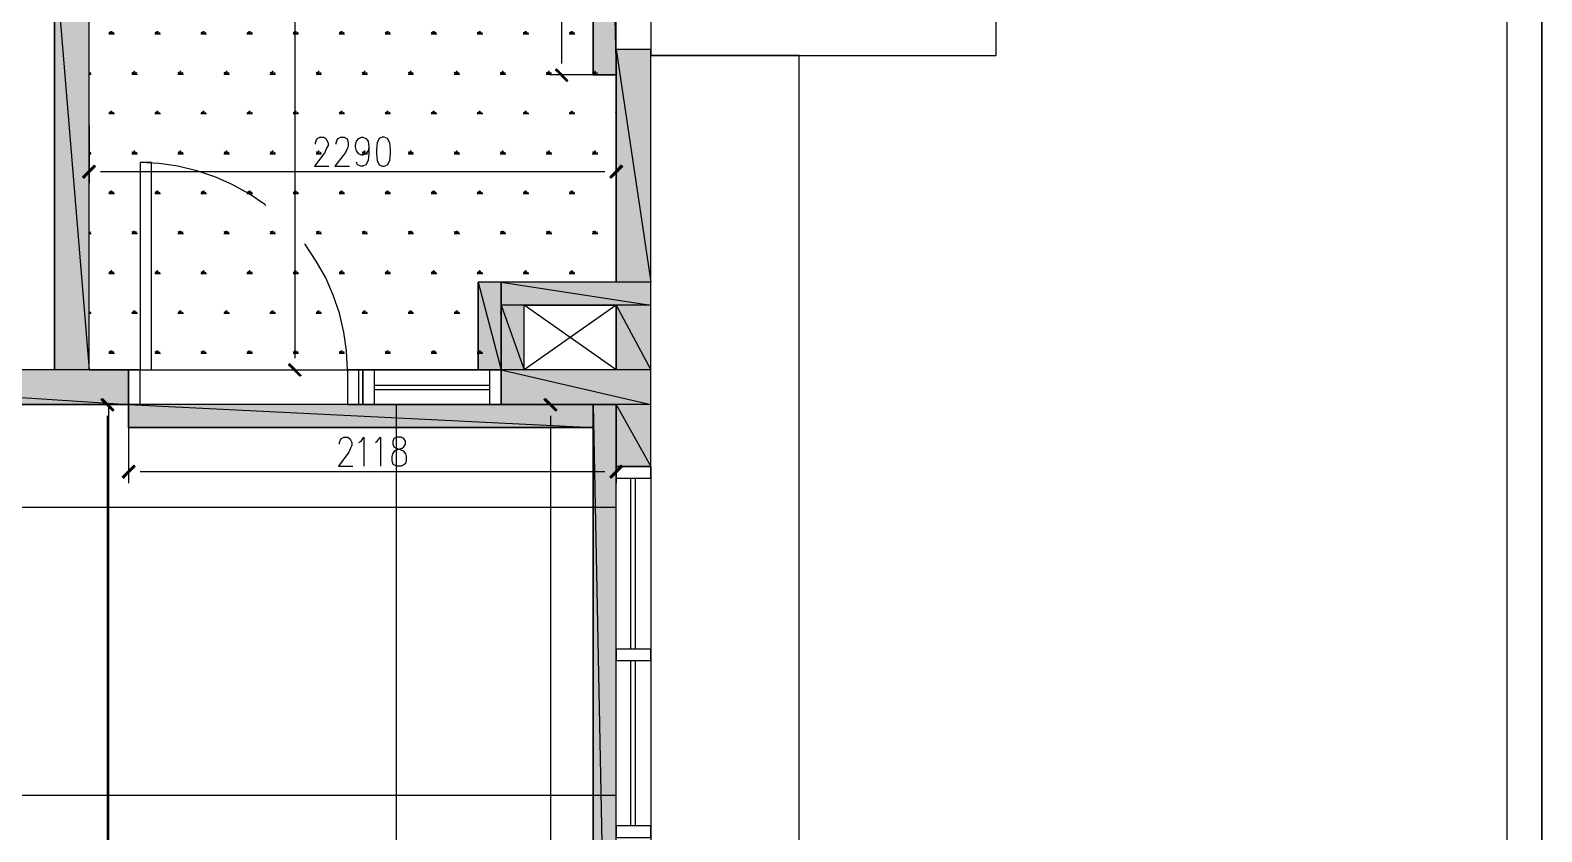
# Model space of a CAD drawing. Header units: millimetres. Extents: x -75 to 20144, y -75 to 30258.
# Drawn here: x 11602 to 18166, y 19479 to 22957 of the extents above; entities that cross this region are included whole.
import ezdxf

# ---------------------------------------------------------------- set-up
doc = ezdxf.new("R2010")
doc.units = ezdxf.units.MM
for name, color, linetype, true_color in [('SRC-FILLSTROKE-000000', 7, 'Continuous', 0x000000), ('SRC-FILLSTROKE-ff0000', 7, 'Continuous', 0xff0000), ('SRC-STROKE-000000', 7, 'Continuous', 0x000000), ('SRC-STROKE-0000ff', 7, 'Continuous', 0x0000ff), ('SRC-STROKE-636466', 7, 'Continuous', 0x636466), ('SRC-STROKE-767676', 7, 'Continuous', 0x767676), ('SRC-STROKE-a953a0', 7, 'Continuous', 0xa953a0), ('SRC-STROKE-ff0000', 7, 'Continuous', 0xff0000)]:
    doc.layers.add(name, color=color, linetype=linetype, true_color=true_color)

msp = doc.modelspace()

# ---------------------------------------------------------------- hatches: boundary and pattern name
at = {"layer": 'SRC-FILLSTROKE-000000', "true_color": 0x000000}
h = msp.add_hatch(color=7, dxfattribs=at)
h.dxf.hatch_style = 1
h.paths.add_polyline_path([(11857.4, 23304.9), (11707.5, 23304.9), (11857.4, 21483.2), (11857.4, 23304.9)])
h = msp.add_hatch(color=7, dxfattribs=at)
h.dxf.hatch_style = 1
h.paths.add_polyline_path([(11707.5, 23304.9), (11857.4, 21483.2), (11707.5, 21483.2), (11707.5, 23304.9)])
h = msp.add_hatch(color=7, dxfattribs=at)
h.dxf.hatch_style = 1
h.paths.add_polyline_path([(14297, 22873), (14147.1, 22873), (14297, 21863.2), (14297, 22873)])
h = msp.add_hatch(color=7, dxfattribs=at)
h.dxf.hatch_style = 1
h.paths.add_polyline_path([(14147.1, 22873), (14297, 21863.2), (14147.1, 21863.2), (14147.1, 22873)])
h = msp.add_hatch(color=7, dxfattribs=at)
h.dxf.hatch_style = 1
h.paths.add_polyline_path([(11879.4, 22371.1), (11835.4, 22315.1), (11829.4, 22321.1), (11879.4, 22371.1)])
h = msp.add_hatch(color=7, dxfattribs=at)
h.dxf.hatch_style = 1
h.paths.add_polyline_path([(11885.4, 22365.1), (11879.4, 22371.1), (11835.4, 22315.1), (11885.4, 22365.1)])
h = msp.add_hatch(color=7, dxfattribs=at)
h.dxf.hatch_style = 1
h.paths.add_polyline_path([(14119.1, 22321.1), (14125.1, 22315.1), (14169.1, 22371.1), (14119.1, 22321.1)])
h = msp.add_hatch(color=7, dxfattribs=at)
h.dxf.hatch_style = 1
h.paths.add_polyline_path([(14125.1, 22315.1), (14169.1, 22371.1), (14175.1, 22365.1), (14125.1, 22315.1)])
h = msp.add_hatch(color=7, dxfattribs=at)
h.dxf.hatch_style = 1
h.paths.add_polyline_path([(14297, 21863.2), (13647.2, 21863.2), (14297, 21763.2), (14297, 21863.2)])
h = msp.add_hatch(color=7, dxfattribs=at)
h.dxf.hatch_style = 1
h.paths.add_polyline_path([(13647.2, 21863.2), (14297, 21763.2), (13647.2, 21763.2), (13647.2, 21863.2)])
h = msp.add_hatch(color=7, dxfattribs=at)
h.dxf.hatch_style = 1
h.paths.add_polyline_path([(13747.1, 21763.2), (13647.2, 21763.2), (13747.1, 21483.2), (13747.1, 21763.2)])
h = msp.add_hatch(color=7, dxfattribs=at)
h.dxf.hatch_style = 1
h.paths.add_polyline_path([(13647.2, 21763.2), (13747.1, 21483.2), (13647.2, 21483.2), (13647.2, 21763.2)])
h = msp.add_hatch(color=7, dxfattribs=at)
h.dxf.hatch_style = 1
h.paths.add_polyline_path([(14297, 21763.2), (14147.1, 21763.2), (14297, 21483.2), (14297, 21763.2)])
h = msp.add_hatch(color=7, dxfattribs=at)
h.dxf.hatch_style = 1
h.paths.add_polyline_path([(14147.1, 21763.2), (14297, 21483.2), (14147.1, 21483.2), (14147.1, 21763.2)])
h = msp.add_hatch(color=7, dxfattribs=at)
h.dxf.hatch_style = 1
h.paths.add_polyline_path([(12029.4, 21483.2), (9727.8, 21483.2), (12029.4, 21333.3), (12029.4, 21483.2)])
h = msp.add_hatch(color=7, dxfattribs=at)
h.dxf.hatch_style = 1
h.paths.add_polyline_path([(9727.8, 21483.2), (12029.4, 21333.3), (9727.8, 21333.3), (9727.8, 21483.2)])
h = msp.add_hatch(color=7, dxfattribs=at)
h.dxf.hatch_style = 1
h.paths.add_polyline_path([(12729.3, 21509.2), (12723.3, 21505.2), (12779.3, 21459.2), (12729.3, 21509.2)])
h = msp.add_hatch(color=7, dxfattribs=at)
h.dxf.hatch_style = 1
h.paths.add_polyline_path([(12723.3, 21505.2), (12779.3, 21459.2), (12773.3, 21455.2), (12723.3, 21505.2)])
h = msp.add_hatch(color=7, dxfattribs=at)
h.dxf.hatch_style = 1
h.paths.add_polyline_path([(14297, 21483.2), (13647.2, 21483.2), (14297, 21333.3), (14297, 21483.2)])
h = msp.add_hatch(color=7, dxfattribs=at)
h.dxf.hatch_style = 1
h.paths.add_polyline_path([(13647.2, 21483.2), (14297, 21333.3), (13647.2, 21333.3), (13647.2, 21483.2)])
h = msp.add_hatch(color=7, dxfattribs=at)
h.dxf.hatch_style = 1
h.paths.add_polyline_path([(11965.4, 21309.3), (11909.4, 21355.2), (11915.4, 21359.2), (11965.4, 21309.3)])
h = msp.add_hatch(color=7, dxfattribs=at)
h.dxf.hatch_style = 1
h.paths.add_polyline_path([(11959.4, 21305.3), (11965.4, 21309.3), (11909.4, 21355.2), (11959.4, 21305.3)])
h = msp.add_hatch(color=7, dxfattribs=at)
h.dxf.hatch_style = 1
h.paths.add_polyline_path([(14297, 21333.3), (14147.1, 21333.3), (14297, 21063.3), (14297, 21333.3)])
h = msp.add_hatch(color=7, dxfattribs=at)
h.dxf.hatch_style = 1
h.paths.add_polyline_path([(14147.1, 21333.3), (14297, 21063.3), (14147.1, 21063.3), (14147.1, 21333.3)])
at = {"layer": 'SRC-FILLSTROKE-ff0000', "true_color": 0xff0000}
h = msp.add_hatch(color=7, dxfattribs=at)
h.dxf.hatch_style = 1
h.paths.add_polyline_path([(14147.1, 26972.3), (14047.1, 26972.3), (14147.1, 22763), (14147.1, 26972.3)])
h = msp.add_hatch(color=7, dxfattribs=at)
h.dxf.hatch_style = 1
h.paths.add_polyline_path([(14047.1, 26972.3), (14147.1, 22763), (14047.1, 22763), (14047.1, 26972.3)])
h = msp.add_hatch(color=7, dxfattribs=at)
h.dxf.hatch_style = 1
h.paths.add_polyline_path([(13887.1, 22789), (13883.1, 22785), (13937.1, 22739), (13887.1, 22789)])
h = msp.add_hatch(color=7, dxfattribs=at)
h.dxf.hatch_style = 1
h.paths.add_polyline_path([(13883.1, 22785), (13937.1, 22739), (13933.1, 22735), (13883.1, 22785)])
h = msp.add_hatch(color=7, dxfattribs=at)
h.dxf.hatch_style = 1
h.paths.add_polyline_path([(13647.2, 21863.2), (13547.2, 21863.2), (13647.2, 21483.2), (13647.2, 21863.2)])
h = msp.add_hatch(color=7, dxfattribs=at)
h.dxf.hatch_style = 1
h.paths.add_polyline_path([(13547.2, 21863.2), (13647.2, 21483.2), (13547.2, 21483.2), (13547.2, 21863.2)])
h = msp.add_hatch(color=7, dxfattribs=at)
h.dxf.hatch_style = 1
h.paths.add_polyline_path([(13889.1, 21309.3), (13833.1, 21355.2), (13839.1, 21359.2), (13889.1, 21309.3)])
h = msp.add_hatch(color=7, dxfattribs=at)
h.dxf.hatch_style = 1
h.paths.add_polyline_path([(13883.1, 21305.3), (13889.1, 21309.3), (13833.1, 21355.2), (13883.1, 21305.3)])
h = msp.add_hatch(color=7, dxfattribs=at)
h.dxf.hatch_style = 1
h.paths.add_polyline_path([(14047.1, 21333.3), (12029.4, 21333.3), (14047.1, 21233.3), (14047.1, 21333.3)])
h = msp.add_hatch(color=7, dxfattribs=at)
h.dxf.hatch_style = 1
h.paths.add_polyline_path([(12029.4, 21333.3), (14047.1, 21233.3), (12029.4, 21233.3), (12029.4, 21333.3)])
h = msp.add_hatch(color=7, dxfattribs=at)
h.dxf.hatch_style = 1
h.paths.add_polyline_path([(14147.1, 21333.3), (14047.1, 21333.3), (14147.1, 16282.1), (14147.1, 21333.3)])
h = msp.add_hatch(color=7, dxfattribs=at)
h.dxf.hatch_style = 1
h.paths.add_polyline_path([(14047.1, 21333.3), (14147.1, 16282.1), (14047.1, 16282.1), (14047.1, 21333.3)])
h = msp.add_hatch(color=7, dxfattribs=at)
h.dxf.hatch_style = 1
h.paths.add_polyline_path([(12051.4, 21069.3), (12007.4, 21013.3), (12001.4, 21019.3), (12051.4, 21069.3)])
h = msp.add_hatch(color=7, dxfattribs=at)
h.dxf.hatch_style = 1
h.paths.add_polyline_path([(12057.4, 21063.3), (12051.4, 21069.3), (12007.4, 21013.3), (12057.4, 21063.3)])
h = msp.add_hatch(color=7, dxfattribs=at)
h.dxf.hatch_style = 1
h.paths.add_polyline_path([(14119.1, 21019.3), (14125.1, 21013.3), (14169.1, 21069.3), (14119.1, 21019.3)])
h = msp.add_hatch(color=7, dxfattribs=at)
h.dxf.hatch_style = 1
h.paths.add_polyline_path([(14125.1, 21013.3), (14169.1, 21069.3), (14175.1, 21063.3), (14125.1, 21013.3)])

# ---------------------------------------------------------------- linework, layer by layer
at = {"layer": 'SRC-FILLSTROKE-000000'}
for points in [[(11857.4, 23304.9), (11707.5, 23304.9), (11857.4, 21483.2), (11857.4, 23304.9)], [(11707.5, 23304.9), (11857.4, 21483.2), (11707.5, 21483.2), (11707.5, 23304.9)], [(14297, 22873), (14147.1, 22873), (14297, 21863.2), (14297, 22873)], [(14147.1, 22873), (14297, 21863.2), (14147.1, 21863.2), (14147.1, 22873)], [(11879.4, 22371.1), (11835.4, 22315.1), (11829.4, 22321.1), (11879.4, 22371.1)], [(11885.4, 22365.1), (11879.4, 22371.1), (11835.4, 22315.1), (11885.4, 22365.1)], [(14119.1, 22321.1), (14125.1, 22315.1), (14169.1, 22371.1), (14119.1, 22321.1)], [(14125.1, 22315.1), (14169.1, 22371.1), (14175.1, 22365.1), (14125.1, 22315.1)], [(14297, 21863.2), (13647.2, 21863.2), (14297, 21763.2), (14297, 21863.2)], [(13647.2, 21863.2), (14297, 21763.2), (13647.2, 21763.2), (13647.2, 21863.2)], [(13747.1, 21763.2), (13647.2, 21763.2), (13747.1, 21483.2), (13747.1, 21763.2)], [(13647.2, 21763.2), (13747.1, 21483.2), (13647.2, 21483.2), (13647.2, 21763.2)], [(14297, 21763.2), (14147.1, 21763.2), (14297, 21483.2), (14297, 21763.2)], [(14147.1, 21763.2), (14297, 21483.2), (14147.1, 21483.2), (14147.1, 21763.2)], [(12029.4, 21483.2), (9727.8, 21483.2), (12029.4, 21333.3), (12029.4, 21483.2)], [(9727.8, 21483.2), (12029.4, 21333.3), (9727.8, 21333.3), (9727.8, 21483.2)], [(12729.3, 21509.2), (12723.3, 21505.2), (12779.3, 21459.2), (12729.3, 21509.2)], [(12723.3, 21505.2), (12779.3, 21459.2), (12773.3, 21455.2), (12723.3, 21505.2)], [(14297, 21483.2), (13647.2, 21483.2), (14297, 21333.3), (14297, 21483.2)], [(13647.2, 21483.2), (14297, 21333.3), (13647.2, 21333.3), (13647.2, 21483.2)], [(11965.4, 21309.3), (11909.4, 21355.2), (11915.4, 21359.2), (11965.4, 21309.3)], [(11959.4, 21305.3), (11965.4, 21309.3), (11909.4, 21355.2), (11959.4, 21305.3)], [(14297, 21333.3), (14147.1, 21333.3), (14297, 21063.3), (14297, 21333.3)], [(14147.1, 21333.3), (14297, 21063.3), (14147.1, 21063.3), (14147.1, 21333.3)]]:
    msp.add_lwpolyline(points, dxfattribs=at)
at = {"layer": 'SRC-FILLSTROKE-ff0000'}
for points in [[(14147.1, 26972.3), (14047.1, 26972.3), (14147.1, 22763), (14147.1, 26972.3)], [(14047.1, 26972.3), (14147.1, 22763), (14047.1, 22763), (14047.1, 26972.3)], [(13887.1, 22789), (13883.1, 22785), (13937.1, 22739), (13887.1, 22789)], [(13883.1, 22785), (13937.1, 22739), (13933.1, 22735), (13883.1, 22785)], [(13647.2, 21863.2), (13547.2, 21863.2), (13647.2, 21483.2), (13647.2, 21863.2)], [(13547.2, 21863.2), (13647.2, 21483.2), (13547.2, 21483.2), (13547.2, 21863.2)], [(13889.1, 21309.3), (13833.1, 21355.2), (13839.1, 21359.2), (13889.1, 21309.3)], [(13883.1, 21305.3), (13889.1, 21309.3), (13833.1, 21355.2), (13883.1, 21305.3)], [(14047.1, 21333.3), (12029.4, 21333.3), (14047.1, 21233.3), (14047.1, 21333.3)], [(12029.4, 21333.3), (14047.1, 21233.3), (12029.4, 21233.3), (12029.4, 21333.3)], [(14147.1, 21333.3), (14047.1, 21333.3), (14147.1, 16282.1), (14147.1, 21333.3)], [(14047.1, 21333.3), (14147.1, 16282.1), (14047.1, 16282.1), (14047.1, 21333.3)], [(12051.4, 21069.3), (12007.4, 21013.3), (12001.4, 21019.3), (12051.4, 21069.3)], [(12057.4, 21063.3), (12051.4, 21069.3), (12007.4, 21013.3), (12057.4, 21063.3)], [(14119.1, 21019.3), (14125.1, 21013.3), (14169.1, 21069.3), (14119.1, 21019.3)], [(14125.1, 21013.3), (14169.1, 21069.3), (14175.1, 21063.3), (14125.1, 21013.3)]]:
    msp.add_lwpolyline(points, dxfattribs=at)
at = {"layer": 'SRC-STROKE-000000'}
for points in [[(2984.9, 74.7), (2984.9, -75.3), (-74.7, -75.3), (-74.7, 74.7), (-74.7, 30257.8), (75.3, 30257.8), (18166.4, 30257.8), (18166.4, 30107.8), (18166.4, -75.3), (18016.5, -75.3), (18016.5, 74.7), (18016.5, 30107.8), (14297, 30107.8), (75.3, 30107.8), (75.3, 26364.4), (75.3, 74.7), (2984.9, 74.7), (75.3, 74.7)], [(-74.7, 30257.8), (-74.7, -75.3), (18166.4, -75.3), (18166.4, 30257.8), (-74.7, 30257.8)], [(14297, 27822.2), (14297, 22847), (15796.8, 22847), (15796.8, 27822.2), (14297, 27822.2)], [(12751.3, 27022.3), (12751.3, 21533.2)], [(11707.5, 23304.9), (11707.5, 21483.2), (9727.8, 21483.2), (9727.8, 24994.7)], [(14147.1, 24372.8), (14297, 24372.8), (14297, 22873), (14147.1, 22873), (14147.1, 24372.8)], [(9727.8, 20833.3), (9727.8, 21333.3), (12029.4, 21333.3), (12029.4, 21483.2), (11857.4, 21483.2), (11857.4, 23304.9)], [(14147.1, 22873), (14147.1, 21863.2), (13647.2, 21863.2), (13647.2, 21483.2), (13647.2, 21333.3), (14147.1, 21333.3), (14147.1, 21063.3), (14297, 21063.3), (14297, 22873), (14147.1, 22873)], [(11857.4, 22543.1), (11857.4, 22293.1)], [(14147.1, 22543.1), (14147.1, 22293.1)], [(12841.3, 22463.1), (12841.3, 22469.1), (12845.3, 22481.1), (12849.3, 22487.1), (12859.3, 22493.1), (12877.3, 22493.1), (12885.3, 22487.1), (12889.3, 22481.1), (12895.3, 22469.1), (12895.3, 22457.1), (12889.3, 22445.1), (12881.3, 22427.1), (12837.3, 22367.1), (12899.3, 22367.1)], [(12931.3, 22463.1), (12931.3, 22469.1), (12935.3, 22481.1), (12939.3, 22487.1), (12949.3, 22493.1), (12965.3, 22493.1), (12975.3, 22487.1), (12979.3, 22481.1), (12983.3, 22469.1), (12983.3, 22457.1), (12979.3, 22445.1), (12971.3, 22427.1), (12925.3, 22367.1), (12989.3, 22367.1)], [(13073.2, 22451.1), (13069.2, 22433.1), (13059.2, 22421.1), (13047.2, 22415.1), (13041.2, 22415.1), (13029.2, 22421.1), (13019.3, 22433.1), (13015.3, 22451.1), (13015.3, 22457.1), (13019.3, 22475.1), (13029.2, 22487.1), (13041.2, 22493.1), (13047.2, 22493.1), (13059.2, 22487.1), (13069.2, 22475.1), (13073.2, 22451.1), (13073.2, 22421.1), (13069.2, 22391.1), (13059.2, 22373.1), (13047.2, 22367.1), (13037.2, 22367.1), (13023.2, 22373.1), (13019.3, 22385.1)], [(13131.2, 22493.1), (13117.2, 22487.1), (13109.2, 22469.1), (13105.2, 22439.1), (13105.2, 22421.1), (13109.2, 22391.1), (13117.2, 22373.1), (13131.2, 22367.1), (13139.2, 22367.1), (13153.2, 22373.1), (13163.2, 22391.1), (13167.2, 22421.1), (13167.2, 22439.1), (13163.2, 22469.1), (13153.2, 22487.1), (13139.2, 22493.1), (13131.2, 22493.1)], [(14097.1, 22343.1), (11907.4, 22343.1)], [(14147.1, 21763.2), (13747.1, 21483.2), (13747.1, 21763.2), (14147.1, 21763.2), (14147.1, 21483.2), (13747.1, 21483.2)], [(14147.1, 21483.2), (13747.1, 21763.2)], [(12551.3, 21483.2), (12801.3, 21483.2)], [(13647.2, 21333.3), (13647.2, 21483.2), (13027.2, 21483.2), (13027.2, 21333.3), (13647.2, 21333.3)], [(11737.5, 21333.3), (11987.4, 21333.3)], [(11937.4, 15980.1), (11937.4, 21283.3)], [(14147.1, 21063.3), (14297, 21063.3), (14297, 18661.7), (14147.1, 18661.7), (14147.1, 21063.3)]]:
    msp.add_lwpolyline(points, dxfattribs=at)
at = {"layer": 'SRC-STROKE-0000ff'}
for points in [[(11857.4, 21483.2), (13647.2, 21483.2)], [(11943.4, 18281.7), (11943.4, 21333.3)], [(13193.2, 15930.1), (13193.2, 21333.3)], [(14147.1, 20885.3), (9727.8, 20885.3)], [(14147.1, 19635.5), (9727.8, 19635.5)]]:
    msp.add_lwpolyline(points, dxfattribs=at)
at = {"layer": 'SRC-STROKE-636466'}
msp.add_lwpolyline([(15144.9, 13038.6), (15744.8, 13038.6), (15744.8, 17657.8), (15744.8, 18257.7), (14940.9, 18257.7), (14940.9, 22847), (14297, 22847)], dxfattribs=at)
at = {"layer": 'SRC-STROKE-767676'}
for points in [[(12079.4, 21483.2), (12129.4, 21483.2), (12129.4, 22383.1), (12079.4, 22383.1), (12079.4, 21483.2)], [(12625.3, 22197.1), (12621.3, 22201.1), (12553.3, 22247.1), (12479.3, 22287.1), (12403.3, 22321.1), (12325.4, 22347.1), (12243.4, 22367.1), (12161.4, 22379.1), (12079.4, 22383.1)], [(12979.3, 21483.2), (12975.3, 21565.2), (12963.3, 21647.2), (12945.3, 21729.2), (12917.3, 21807.2), (12885.3, 21883.2), (12843.3, 21955.2), (12797.3, 22025.1), (12793.3, 22029.1)], [(12029.4, 21333.3), (12079.4, 21333.3), (12079.4, 21483.2), (12029.4, 21483.2), (12029.4, 21333.3)], [(12979.3, 21333.3), (13029.2, 21333.3), (13029.2, 21483.2), (12979.3, 21483.2), (12979.3, 21333.3)], [(13647.2, 21333.3), (13047.2, 21333.3), (13047.2, 21483.2), (13647.2, 21483.2), (13647.2, 21333.3)], [(13047.2, 21333.3), (13097.2, 21333.3), (13097.2, 21483.2), (13047.2, 21483.2), (13047.2, 21333.3)], [(13597.2, 21333.3), (13647.2, 21333.3), (13647.2, 21483.2), (13597.2, 21483.2), (13597.2, 21333.3)], [(13097.2, 21417.2), (13597.2, 21417.2)], [(13097.2, 21397.2), (13597.2, 21397.2)], [(14297, 21063.3), (14297, 18661.7), (14147.1, 18661.7), (14147.1, 21063.3), (14297, 21063.3)], [(14297, 21013.3), (14297, 21063.3), (14147.1, 21063.3), (14147.1, 21013.3), (14297, 21013.3)], [(14211.1, 20271.4), (14211.1, 21013.3)], [(14231.1, 20271.4), (14231.1, 21013.3)], [(14297, 20221.4), (14297, 20271.4), (14147.1, 20271.4), (14147.1, 20221.4), (14297, 20221.4)], [(14211.1, 19503.5), (14211.1, 20221.4)], [(14231.1, 19503.5), (14231.1, 20221.4)], [(14297, 19453.6), (14297, 19503.5), (14147.1, 19503.5), (14147.1, 19453.6), (14297, 19453.6)]]:
    msp.add_lwpolyline(points, dxfattribs=at)
at = {"layer": 'SRC-STROKE-a953a0'}
for points in [[(11943.4, 22941), (11967.4, 22941)], [(11949.4, 22941), (11945.4, 22949)], [(11951.4, 22941), (11951.4, 22951)], [(11955.4, 22941), (11955.4, 22953)], [(11957.4, 22941), (11957.4, 22951)], [(11961.4, 22941), (11965.4, 22949)], [(12143.4, 22941), (12167.4, 22941)], [(12149.4, 22941), (12145.4, 22949)], [(12151.4, 22941), (12151.4, 22951)], [(12155.4, 22941), (12155.4, 22953)], [(12157.4, 22941), (12157.4, 22951)], [(12161.4, 22941), (12165.4, 22949)], [(12343.4, 22941), (12367.4, 22941)], [(12349.4, 22941), (12345.4, 22949)], [(12351.4, 22941), (12351.4, 22951)], [(12355.4, 22941), (12355.4, 22953)], [(12357.4, 22941), (12357.4, 22951)], [(12361.4, 22941), (12365.4, 22949)], [(12543.3, 22941), (12567.3, 22941)], [(12549.3, 22941), (12545.3, 22949)], [(12551.3, 22941), (12551.3, 22951)], [(12555.3, 22941), (12555.3, 22953)], [(12557.3, 22941), (12557.3, 22951)], [(12561.3, 22941), (12565.3, 22949)], [(12743.3, 22941), (12767.3, 22941)], [(12749.3, 22941), (12745.3, 22949)], [(12751.3, 22941), (12751.3, 22951)], [(12755.3, 22941), (12755.3, 22953)], [(12757.3, 22941), (12757.3, 22951)], [(12761.3, 22941), (12765.3, 22949)], [(12943.3, 22941), (12967.3, 22941)], [(12949.3, 22941), (12945.3, 22949)], [(12951.3, 22941), (12951.3, 22951)], [(12955.3, 22941), (12955.3, 22953)], [(12957.3, 22941), (12957.3, 22951)], [(12961.3, 22941), (12965.3, 22949)], [(13143.2, 22941), (13167.2, 22941)], [(13149.2, 22941), (13145.2, 22949)], [(13151.2, 22941), (13151.2, 22951)], [(13155.2, 22941), (13155.2, 22953)], [(13157.2, 22941), (13157.2, 22951)], [(13161.2, 22941), (13165.2, 22949)], [(13343.2, 22941), (13367.2, 22941)], [(13349.2, 22941), (13345.2, 22949)], [(13351.2, 22941), (13351.2, 22951)], [(13355.2, 22941), (13355.2, 22953)], [(13357.2, 22941), (13357.2, 22951)], [(13361.2, 22941), (13365.2, 22949)], [(13543.2, 22941), (13567.2, 22941)], [(13549.2, 22941), (13545.2, 22949)], [(13551.2, 22941), (13551.2, 22951)], [(13555.2, 22941), (13555.2, 22953)], [(13557.2, 22941), (13557.2, 22951)], [(13561.2, 22941), (13565.2, 22949)], [(13743.1, 22941), (13767.1, 22941)], [(13749.1, 22941), (13745.1, 22949)], [(13751.1, 22941), (13751.1, 22951)], [(13755.1, 22941), (13755.1, 22953)], [(13757.1, 22941), (13757.1, 22951)], [(13761.1, 22941), (13765.1, 22949)], [(13943.1, 22941), (13967.1, 22941)], [(13949.1, 22941), (13945.1, 22949)], [(13951.1, 22941), (13951.1, 22951)], [(13955.1, 22941), (13955.1, 22953)], [(13957.1, 22941), (13957.1, 22951)], [(13961.1, 22941), (13965.1, 22949)], [(14143.1, 22941), (14147.1, 22941)], [(14147.1, 22945), (14145.1, 22949)], [(12055.4, 22767), (12055.4, 22781)], [(12255.4, 22767), (12255.4, 22781)], [(12455.3, 22767), (12455.3, 22781)], [(12655.3, 22767), (12655.3, 22781)], [(12855.3, 22767), (12855.3, 22781)], [(13055.2, 22767), (13055.2, 22781)], [(13255.2, 22767), (13255.2, 22781)], [(13455.2, 22767), (13455.2, 22781)], [(13655.1, 22767), (13655.1, 22781)], [(13855.1, 22767), (13855.1, 22781)], [(14055.1, 22767), (14055.1, 22781)], [(11857.4, 22767), (11857.4, 22777)], [(11857.4, 22767), (11867.4, 22767)], [(11861.4, 22767), (11865.4, 22775)], [(12043.4, 22767), (12067.4, 22767)], [(12049.4, 22767), (12045.4, 22775)], [(12051.4, 22767), (12051.4, 22777)], [(12057.4, 22767), (12057.4, 22777)], [(12061.4, 22767), (12065.4, 22775)], [(12243.4, 22767), (12267.4, 22767)], [(12249.4, 22767), (12245.4, 22775)], [(12251.4, 22767), (12251.4, 22777)], [(12257.4, 22767), (12257.4, 22777)], [(12261.4, 22767), (12265.4, 22775)], [(12443.3, 22767), (12467.3, 22767)], [(12449.3, 22767), (12445.3, 22775)], [(12451.3, 22767), (12451.3, 22777)], [(12457.3, 22767), (12457.3, 22777)], [(12461.3, 22767), (12465.3, 22775)], [(12643.3, 22767), (12667.3, 22767)], [(12649.3, 22767), (12645.3, 22775)], [(12651.3, 22767), (12651.3, 22777)], [(12657.3, 22767), (12657.3, 22777)], [(12661.3, 22767), (12665.3, 22775)], [(12843.3, 22767), (12867.3, 22767)], [(12849.3, 22767), (12845.3, 22775)], [(12851.3, 22767), (12851.3, 22777)], [(12857.3, 22767), (12857.3, 22777)], [(12861.3, 22767), (12865.3, 22775)], [(13043.2, 22767), (13067.2, 22767)], [(13049.2, 22767), (13045.2, 22775)], [(13051.2, 22767), (13051.2, 22777)], [(13057.2, 22767), (13057.2, 22777)], [(13061.2, 22767), (13065.2, 22775)], [(13243.2, 22767), (13267.2, 22767)], [(13249.2, 22767), (13245.2, 22775)], [(13251.2, 22767), (13251.2, 22777)], [(13257.2, 22767), (13257.2, 22777)], [(13261.2, 22767), (13265.2, 22775)], [(13443.2, 22767), (13467.2, 22767)], [(13449.2, 22767), (13445.2, 22775)], [(13451.2, 22767), (13451.2, 22777)], [(13457.2, 22767), (13457.2, 22777)], [(13461.2, 22767), (13465.2, 22775)], [(13643.1, 22767), (13667.1, 22767)], [(13649.1, 22767), (13645.2, 22775)], [(13651.1, 22767), (13651.1, 22777)], [(13657.1, 22767), (13657.1, 22777)], [(13661.1, 22767), (13665.1, 22775)], [(13843.1, 22767), (13867.1, 22767)], [(13849.1, 22767), (13845.1, 22775)], [(13851.1, 22767), (13851.1, 22777)], [(13857.1, 22767), (13857.1, 22777)], [(13861.1, 22767), (13865.1, 22775)], [(14043.1, 22767), (14067.1, 22767)], [(14049.1, 22767), (14045.1, 22775)], [(14051.1, 22767), (14051.1, 22777)], [(14057.1, 22767), (14057.1, 22777)], [(14061.1, 22767), (14065.1, 22775)], [(11943.4, 22595), (11967.4, 22595)], [(11949.4, 22595), (11945.4, 22601)], [(11951.4, 22595), (11951.4, 22605)], [(11955.4, 22595), (11955.4, 22607)], [(11957.4, 22595), (11957.4, 22605)], [(11961.4, 22595), (11965.4, 22601)], [(12143.4, 22595), (12167.4, 22595)], [(12149.4, 22595), (12145.4, 22601)], [(12151.4, 22595), (12151.4, 22605)], [(12155.4, 22595), (12155.4, 22607)], [(12157.4, 22595), (12157.4, 22605)], [(12161.4, 22595), (12165.4, 22601)], [(12343.4, 22595), (12367.4, 22595)], [(12349.4, 22595), (12345.4, 22601)], [(12351.4, 22595), (12351.4, 22605)], [(12355.4, 22595), (12355.4, 22607)], [(12357.4, 22595), (12357.4, 22605)], [(12361.4, 22595), (12365.4, 22601)], [(12543.3, 22595), (12567.3, 22595)], [(12549.3, 22595), (12545.3, 22601)], [(12551.3, 22595), (12551.3, 22605)], [(12555.3, 22595), (12555.3, 22607)], [(12557.3, 22595), (12557.3, 22605)], [(12561.3, 22595), (12565.3, 22601)], [(12743.3, 22595), (12767.3, 22595)], [(12749.3, 22595), (12745.3, 22601)], [(12751.3, 22595), (12751.3, 22605)], [(12755.3, 22595), (12755.3, 22607)], [(12757.3, 22595), (12757.3, 22605)], [(12761.3, 22595), (12765.3, 22601)], [(12943.3, 22595), (12967.3, 22595)], [(12949.3, 22595), (12945.3, 22601)], [(12951.3, 22595), (12951.3, 22605)], [(12955.3, 22595), (12955.3, 22607)], [(12957.3, 22595), (12957.3, 22605)], [(12961.3, 22595), (12965.3, 22601)], [(13143.2, 22595), (13167.2, 22595)], [(13149.2, 22595), (13145.2, 22601)], [(13151.2, 22595), (13151.2, 22605)], [(13155.2, 22595), (13155.2, 22607)], [(13157.2, 22595), (13157.2, 22605)], [(13161.2, 22595), (13165.2, 22601)], [(13343.2, 22595), (13367.2, 22595)], [(13349.2, 22595), (13345.2, 22601)], [(13351.2, 22595), (13351.2, 22605)], [(13355.2, 22595), (13355.2, 22607)], [(13357.2, 22595), (13357.2, 22605)], [(13361.2, 22595), (13365.2, 22601)], [(13543.2, 22595), (13567.2, 22595)], [(13549.2, 22595), (13545.2, 22601)], [(13551.2, 22595), (13551.2, 22605)], [(13555.2, 22595), (13555.2, 22607)], [(13557.2, 22595), (13557.2, 22605)], [(13561.2, 22595), (13565.2, 22601)], [(13743.1, 22595), (13767.1, 22595)], [(13749.1, 22595), (13745.1, 22601)], [(13751.1, 22595), (13751.1, 22605)], [(13755.1, 22595), (13755.1, 22607)], [(13757.1, 22595), (13757.1, 22605)], [(13761.1, 22595), (13765.1, 22601)], [(13943.1, 22595), (13967.1, 22595)], [(13949.1, 22595), (13945.1, 22601)], [(13951.1, 22595), (13951.1, 22605)], [(13955.1, 22595), (13955.1, 22607)], [(13957.1, 22595), (13957.1, 22605)], [(13961.1, 22595), (13965.1, 22601)], [(14143.1, 22595), (14147.1, 22595)], [(14147.1, 22597), (14145.1, 22601)], [(11857.4, 22421.1), (11857.4, 22431.1)], [(11857.4, 22421.1), (11867.4, 22421.1)], [(11861.4, 22421.1), (11865.4, 22429.1)], [(12043.4, 22421.1), (12067.4, 22421.1)], [(12049.4, 22421.1), (12045.4, 22429.1)], [(12051.4, 22421.1), (12051.4, 22431.1)], [(12055.4, 22421.1), (12055.4, 22435.1)], [(12057.4, 22421.1), (12057.4, 22431.1)], [(12061.4, 22421.1), (12065.4, 22429.1)], [(12243.4, 22421.1), (12267.4, 22421.1)], [(12249.4, 22421.1), (12245.4, 22429.1)], [(12251.4, 22421.1), (12251.4, 22431.1)], [(12255.4, 22421.1), (12255.4, 22435.1)], [(12257.4, 22421.1), (12257.4, 22431.1)], [(12261.4, 22421.1), (12265.4, 22429.1)], [(12443.3, 22421.1), (12467.3, 22421.1)], [(12449.3, 22421.1), (12445.3, 22429.1)], [(12451.3, 22421.1), (12451.3, 22431.1)], [(12455.3, 22421.1), (12455.3, 22435.1)], [(12457.3, 22421.1), (12457.3, 22431.1)], [(12461.3, 22421.1), (12465.3, 22429.1)], [(12643.3, 22421.1), (12667.3, 22421.1)], [(12649.3, 22421.1), (12645.3, 22429.1)], [(12651.3, 22421.1), (12651.3, 22431.1)], [(12655.3, 22421.1), (12655.3, 22435.1)], [(12657.3, 22421.1), (12657.3, 22431.1)], [(12661.3, 22421.1), (12665.3, 22429.1)], [(12843.3, 22421.1), (12867.3, 22421.1)], [(12849.3, 22421.1), (12845.3, 22429.1)], [(12851.3, 22421.1), (12851.3, 22431.1)], [(12855.3, 22421.1), (12855.3, 22435.1)], [(12857.3, 22421.1), (12857.3, 22431.1)], [(12861.3, 22421.1), (12865.3, 22429.1)], [(13043.2, 22421.1), (13067.2, 22421.1)], [(13049.2, 22421.1), (13045.2, 22429.1)], [(13051.2, 22421.1), (13051.2, 22431.1)], [(13055.2, 22421.1), (13055.2, 22435.1)], [(13057.2, 22421.1), (13057.2, 22431.1)], [(13061.2, 22421.1), (13065.2, 22429.1)], [(13243.2, 22421.1), (13267.2, 22421.1)], [(13249.2, 22421.1), (13245.2, 22429.1)], [(13251.2, 22421.1), (13251.2, 22431.1)], [(13255.2, 22421.1), (13255.2, 22435.1)], [(13257.2, 22421.1), (13257.2, 22431.1)], [(13261.2, 22421.1), (13265.2, 22429.1)], [(13443.2, 22421.1), (13467.2, 22421.1)], [(13449.2, 22421.1), (13445.2, 22429.1)], [(13451.2, 22421.1), (13451.2, 22431.1)], [(13455.2, 22421.1), (13455.2, 22435.1)], [(13457.2, 22421.1), (13457.2, 22431.1)], [(13461.2, 22421.1), (13465.2, 22429.1)], [(13643.1, 22421.1), (13667.1, 22421.1)], [(13649.1, 22421.1), (13645.2, 22429.1)], [(13651.1, 22421.1), (13651.1, 22431.1)], [(13655.1, 22421.1), (13655.1, 22435.1)], [(13657.1, 22421.1), (13657.1, 22431.1)], [(13661.1, 22421.1), (13665.1, 22429.1)], [(13843.1, 22421.1), (13867.1, 22421.1)], [(13849.1, 22421.1), (13845.1, 22429.1)], [(13851.1, 22421.1), (13851.1, 22431.1)], [(13855.1, 22421.1), (13855.1, 22435.1)], [(13857.1, 22421.1), (13857.1, 22431.1)], [(13861.1, 22421.1), (13865.1, 22429.1)], [(14043.1, 22421.1), (14067.1, 22421.1)], [(14049.1, 22421.1), (14045.1, 22429.1)], [(14051.1, 22421.1), (14051.1, 22431.1)], [(14055.1, 22421.1), (14055.1, 22435.1)], [(14057.1, 22421.1), (14057.1, 22431.1)], [(14061.1, 22421.1), (14065.1, 22429.1)], [(11949.4, 22249.1), (11945.4, 22255.1)], [(11951.4, 22249.1), (11951.4, 22259.1)], [(11955.4, 22249.1), (11955.4, 22261.1)], [(11957.4, 22249.1), (11957.4, 22259.1)], [(11961.4, 22249.1), (11965.4, 22255.1)], [(12149.4, 22249.1), (12145.4, 22255.1)], [(12151.4, 22249.1), (12151.4, 22259.1)], [(12155.4, 22249.1), (12155.4, 22261.1)], [(12157.4, 22249.1), (12157.4, 22259.1)], [(12161.4, 22249.1), (12165.4, 22255.1)], [(12349.4, 22249.1), (12345.4, 22255.1)], [(12351.4, 22249.1), (12351.4, 22259.1)], [(12355.4, 22249.1), (12355.4, 22261.1)], [(12357.4, 22249.1), (12357.4, 22259.1)], [(12361.4, 22249.1), (12365.4, 22255.1)], [(12547.3, 22251.1), (12545.3, 22255.1)], [(12551.3, 22249.1), (12551.3, 22259.1)], [(12555.3, 22249.1), (12555.3, 22261.1)], [(12557.3, 22249.1), (12557.3, 22259.1)], [(12561.3, 22249.1), (12565.3, 22255.1)], [(12749.3, 22249.1), (12745.3, 22255.1)], [(12751.3, 22249.1), (12751.3, 22259.1)], [(12755.3, 22249.1), (12755.3, 22261.1)], [(12757.3, 22249.1), (12757.3, 22259.1)], [(12761.3, 22249.1), (12765.3, 22255.1)], [(12949.3, 22249.1), (12945.3, 22255.1)], [(12951.3, 22249.1), (12951.3, 22259.1)], [(12955.3, 22249.1), (12955.3, 22261.1)], [(12957.3, 22249.1), (12957.3, 22259.1)], [(12961.3, 22249.1), (12965.3, 22255.1)], [(13149.2, 22249.1), (13145.2, 22255.1)], [(13151.2, 22249.1), (13151.2, 22259.1)], [(13155.2, 22249.1), (13155.2, 22261.1)], [(13157.2, 22249.1), (13157.2, 22259.1)], [(13161.2, 22249.1), (13165.2, 22255.1)], [(13349.2, 22249.1), (13345.2, 22255.1)], [(13351.2, 22249.1), (13351.2, 22259.1)], [(13355.2, 22249.1), (13355.2, 22261.1)], [(13357.2, 22249.1), (13357.2, 22259.1)], [(13361.2, 22249.1), (13365.2, 22255.1)], [(13549.2, 22249.1), (13545.2, 22255.1)], [(13551.2, 22249.1), (13551.2, 22259.1)], [(13555.2, 22249.1), (13555.2, 22261.1)], [(13557.2, 22249.1), (13557.2, 22259.1)], [(13561.2, 22249.1), (13565.2, 22255.1)], [(13749.1, 22249.1), (13745.1, 22255.1)], [(13751.1, 22249.1), (13751.1, 22259.1)], [(13755.1, 22249.1), (13755.1, 22261.1)], [(13757.1, 22249.1), (13757.1, 22259.1)], [(13761.1, 22249.1), (13765.1, 22255.1)], [(13949.1, 22249.1), (13945.1, 22255.1)], [(13951.1, 22249.1), (13951.1, 22259.1)], [(13955.1, 22249.1), (13955.1, 22261.1)], [(13957.1, 22249.1), (13957.1, 22259.1)], [(13961.1, 22249.1), (13965.1, 22255.1)], [(14147.1, 22251.1), (14145.1, 22255.1)], [(11943.4, 22249.1), (11967.4, 22249.1)], [(12143.4, 22249.1), (12167.4, 22249.1)], [(12343.4, 22249.1), (12367.4, 22249.1)], [(12543.3, 22249.1), (12551.3, 22249.1)], [(12549.3, 22249.1), (12547.3, 22251.1)], [(12551.3, 22249.1), (12567.3, 22249.1)], [(12743.3, 22249.1), (12767.3, 22249.1)], [(12943.3, 22249.1), (12967.3, 22249.1)], [(13143.2, 22249.1), (13167.2, 22249.1)], [(13343.2, 22249.1), (13367.2, 22249.1)], [(13543.2, 22249.1), (13567.2, 22249.1)], [(13743.1, 22249.1), (13767.1, 22249.1)], [(13943.1, 22249.1), (13967.1, 22249.1)], [(14143.1, 22249.1), (14147.1, 22249.1)], [(11857.4, 22075.1), (11857.4, 22085.1)], [(11857.4, 22075.1), (11867.4, 22075.1)], [(11861.4, 22075.1), (11865.4, 22083.1)], [(12043.4, 22075.1), (12067.4, 22075.1)], [(12049.4, 22075.1), (12045.4, 22083.1)], [(12051.4, 22075.1), (12051.4, 22085.1)], [(12055.4, 22075.1), (12055.4, 22087.1)], [(12057.4, 22075.1), (12057.4, 22085.1)], [(12061.4, 22075.1), (12065.4, 22083.1)], [(12243.4, 22075.1), (12267.4, 22075.1)], [(12249.4, 22075.1), (12245.4, 22083.1)], [(12251.4, 22075.1), (12251.4, 22085.1)], [(12255.4, 22075.1), (12255.4, 22087.1)], [(12257.4, 22075.1), (12257.4, 22085.1)], [(12261.4, 22075.1), (12265.4, 22083.1)], [(12443.3, 22075.1), (12467.3, 22075.1)], [(12449.3, 22075.1), (12445.3, 22083.1)], [(12451.3, 22075.1), (12451.3, 22085.1)], [(12455.3, 22075.1), (12455.3, 22087.1)], [(12457.3, 22075.1), (12457.3, 22085.1)], [(12461.3, 22075.1), (12465.3, 22083.1)], [(12643.3, 22075.1), (12667.3, 22075.1)], [(12649.3, 22075.1), (12645.3, 22083.1)], [(12651.3, 22075.1), (12651.3, 22085.1)], [(12655.3, 22075.1), (12655.3, 22087.1)], [(12657.3, 22075.1), (12657.3, 22085.1)], [(12661.3, 22075.1), (12665.3, 22083.1)], [(12843.3, 22075.1), (12867.3, 22075.1)], [(12849.3, 22075.1), (12845.3, 22083.1)], [(12851.3, 22075.1), (12851.3, 22085.1)], [(12855.3, 22075.1), (12855.3, 22087.1)], [(12857.3, 22075.1), (12857.3, 22085.1)], [(12861.3, 22075.1), (12865.3, 22083.1)], [(13043.2, 22075.1), (13067.2, 22075.1)], [(13049.2, 22075.1), (13045.2, 22083.1)], [(13051.2, 22075.1), (13051.2, 22085.1)], [(13055.2, 22075.1), (13055.2, 22087.1)], [(13057.2, 22075.1), (13057.2, 22085.1)], [(13061.2, 22075.1), (13065.2, 22083.1)], [(13243.2, 22075.1), (13267.2, 22075.1)], [(13249.2, 22075.1), (13245.2, 22083.1)], [(13251.2, 22075.1), (13251.2, 22085.1)], [(13255.2, 22075.1), (13255.2, 22087.1)], [(13257.2, 22075.1), (13257.2, 22085.1)], [(13261.2, 22075.1), (13265.2, 22083.1)], [(13443.2, 22075.1), (13467.2, 22075.1)], [(13449.2, 22075.1), (13445.2, 22083.1)], [(13451.2, 22075.1), (13451.2, 22085.1)], [(13455.2, 22075.1), (13455.2, 22087.1)], [(13457.2, 22075.1), (13457.2, 22085.1)], [(13461.2, 22075.1), (13465.2, 22083.1)], [(13643.1, 22075.1), (13667.1, 22075.1)], [(13649.1, 22075.1), (13645.2, 22083.1)], [(13651.1, 22075.1), (13651.1, 22085.1)], [(13655.1, 22075.1), (13655.1, 22087.1)], [(13657.1, 22075.1), (13657.1, 22085.1)], [(13661.1, 22075.1), (13665.1, 22083.1)], [(13843.1, 22075.1), (13867.1, 22075.1)], [(13849.1, 22075.1), (13845.1, 22083.1)], [(13851.1, 22075.1), (13851.1, 22085.1)], [(13855.1, 22075.1), (13855.1, 22087.1)], [(13857.1, 22075.1), (13857.1, 22085.1)], [(13861.1, 22075.1), (13865.1, 22083.1)], [(14043.1, 22075.1), (14067.1, 22075.1)], [(14049.1, 22075.1), (14045.1, 22083.1)], [(14051.1, 22075.1), (14051.1, 22085.1)], [(14055.1, 22075.1), (14055.1, 22087.1)], [(14057.1, 22075.1), (14057.1, 22085.1)], [(14061.1, 22075.1), (14065.1, 22083.1)], [(11943.4, 21901.2), (11967.4, 21901.2)], [(11949.4, 21901.2), (11945.4, 21909.2)], [(11951.4, 21901.2), (11951.4, 21911.2)], [(11955.4, 21901.2), (11955.4, 21915.2)], [(11957.4, 21901.2), (11957.4, 21911.2)], [(11961.4, 21901.2), (11965.4, 21909.2)], [(12143.4, 21901.2), (12167.4, 21901.2)], [(12149.4, 21901.2), (12145.4, 21909.2)], [(12151.4, 21901.2), (12151.4, 21911.2)], [(12155.4, 21901.2), (12155.4, 21915.2)], [(12157.4, 21901.2), (12157.4, 21911.2)], [(12161.4, 21901.2), (12165.4, 21909.2)], [(12343.4, 21901.2), (12367.4, 21901.2)], [(12349.4, 21901.2), (12345.4, 21909.2)], [(12351.4, 21901.2), (12351.4, 21911.2)], [(12355.4, 21901.2), (12355.4, 21915.2)], [(12357.4, 21901.2), (12357.4, 21911.2)], [(12361.4, 21901.2), (12365.4, 21909.2)], [(12543.3, 21901.2), (12567.3, 21901.2)], [(12549.3, 21901.2), (12545.3, 21909.2)], [(12551.3, 21901.2), (12551.3, 21911.2)], [(12555.3, 21901.2), (12555.3, 21915.2)], [(12557.3, 21901.2), (12557.3, 21911.2)], [(12561.3, 21901.2), (12565.3, 21909.2)], [(12743.3, 21901.2), (12767.3, 21901.2)], [(12749.3, 21901.2), (12745.3, 21909.2)], [(12751.3, 21901.2), (12751.3, 21911.2)], [(12755.3, 21901.2), (12755.3, 21915.2)], [(12757.3, 21901.2), (12757.3, 21911.2)], [(12761.3, 21901.2), (12765.3, 21909.2)], [(12943.3, 21901.2), (12967.3, 21901.2)], [(12949.3, 21901.2), (12945.3, 21909.2)], [(12951.3, 21901.2), (12951.3, 21911.2)], [(12955.3, 21901.2), (12955.3, 21915.2)], [(12957.3, 21901.2), (12957.3, 21911.2)], [(12961.3, 21901.2), (12965.3, 21909.2)], [(13143.2, 21901.2), (13167.2, 21901.2)], [(13149.2, 21901.2), (13145.2, 21909.2)], [(13151.2, 21901.2), (13151.2, 21911.2)], [(13155.2, 21901.2), (13155.2, 21915.2)], [(13157.2, 21901.2), (13157.2, 21911.2)], [(13161.2, 21901.2), (13165.2, 21909.2)], [(13343.2, 21901.2), (13367.2, 21901.2)], [(13349.2, 21901.2), (13345.2, 21909.2)], [(13351.2, 21901.2), (13351.2, 21911.2)], [(13355.2, 21901.2), (13355.2, 21915.2)], [(13357.2, 21901.2), (13357.2, 21911.2)], [(13361.2, 21901.2), (13365.2, 21909.2)], [(13543.2, 21901.2), (13567.2, 21901.2)], [(13549.2, 21901.2), (13545.2, 21909.2)], [(13551.2, 21901.2), (13551.2, 21911.2)], [(13555.2, 21901.2), (13555.2, 21915.2)], [(13557.2, 21901.2), (13557.2, 21911.2)], [(13561.2, 21901.2), (13565.2, 21909.2)], [(13743.1, 21901.2), (13767.1, 21901.2)], [(13749.1, 21901.2), (13745.1, 21909.2)], [(13751.1, 21901.2), (13751.1, 21911.2)], [(13755.1, 21901.2), (13755.1, 21915.2)], [(13757.1, 21901.2), (13757.1, 21911.2)], [(13761.1, 21901.2), (13765.1, 21909.2)], [(13943.1, 21901.2), (13967.1, 21901.2)], [(13949.1, 21901.2), (13945.1, 21909.2)], [(13951.1, 21901.2), (13951.1, 21911.2)], [(13955.1, 21901.2), (13955.1, 21915.2)], [(13957.1, 21901.2), (13957.1, 21911.2)], [(13961.1, 21901.2), (13965.1, 21909.2)], [(14143.1, 21901.2), (14147.1, 21901.2)], [(14147.1, 21905.2), (14145.1, 21909.2)], [(11857.4, 21729.2), (11857.4, 21739.2)], [(11857.4, 21729.2), (11867.4, 21729.2)], [(11861.4, 21729.2), (11865.4, 21735.2)], [(12043.4, 21729.2), (12067.4, 21729.2)], [(12049.4, 21729.2), (12045.4, 21735.2)], [(12051.4, 21729.2), (12051.4, 21739.2)], [(12055.4, 21729.2), (12055.4, 21741.2)], [(12057.4, 21729.2), (12057.4, 21739.2)], [(12061.4, 21729.2), (12065.4, 21735.2)], [(12243.4, 21729.2), (12267.4, 21729.2)], [(12249.4, 21729.2), (12245.4, 21735.2)], [(12251.4, 21729.2), (12251.4, 21739.2)], [(12255.4, 21729.2), (12255.4, 21741.2)], [(12257.4, 21729.2), (12257.4, 21739.2)], [(12261.4, 21729.2), (12265.4, 21735.2)], [(12443.3, 21729.2), (12467.3, 21729.2)], [(12449.3, 21729.2), (12445.3, 21735.2)], [(12451.3, 21729.2), (12451.3, 21739.2)], [(12455.3, 21729.2), (12455.3, 21741.2)], [(12457.3, 21729.2), (12457.3, 21739.2)], [(12461.3, 21729.2), (12465.3, 21735.2)], [(12643.3, 21729.2), (12667.3, 21729.2)], [(12649.3, 21729.2), (12645.3, 21735.2)], [(12651.3, 21729.2), (12651.3, 21739.2)], [(12655.3, 21729.2), (12655.3, 21741.2)], [(12657.3, 21729.2), (12657.3, 21739.2)], [(12661.3, 21729.2), (12665.3, 21735.2)], [(12843.3, 21729.2), (12867.3, 21729.2)], [(12849.3, 21729.2), (12845.3, 21735.2)], [(12851.3, 21729.2), (12851.3, 21739.2)], [(12855.3, 21729.2), (12855.3, 21741.2)], [(12857.3, 21729.2), (12857.3, 21739.2)], [(12861.3, 21729.2), (12865.3, 21735.2)], [(13043.2, 21729.2), (13067.2, 21729.2)], [(13049.2, 21729.2), (13045.2, 21735.2)], [(13051.2, 21729.2), (13051.2, 21739.2)], [(13055.2, 21729.2), (13055.2, 21741.2)], [(13057.2, 21729.2), (13057.2, 21739.2)], [(13061.2, 21729.2), (13065.2, 21735.2)], [(13243.2, 21729.2), (13267.2, 21729.2)], [(13249.2, 21729.2), (13245.2, 21735.2)], [(13251.2, 21729.2), (13251.2, 21739.2)], [(13255.2, 21729.2), (13255.2, 21741.2)], [(13257.2, 21729.2), (13257.2, 21739.2)], [(13261.2, 21729.2), (13265.2, 21735.2)], [(13443.2, 21729.2), (13467.2, 21729.2)], [(13449.2, 21729.2), (13445.2, 21735.2)], [(13451.2, 21729.2), (13451.2, 21739.2)], [(13455.2, 21729.2), (13455.2, 21741.2)], [(13457.2, 21729.2), (13457.2, 21739.2)], [(13461.2, 21729.2), (13465.2, 21735.2)], [(13643.1, 21729.2), (13647.2, 21729.2)], [(13647.2, 21731.2), (13645.2, 21735.2)], [(11943.4, 21555.2), (11967.4, 21555.2)], [(11949.4, 21555.2), (11945.4, 21563.2)], [(11951.4, 21555.2), (11951.4, 21565.2)], [(11955.4, 21555.2), (11955.4, 21567.2)], [(11957.4, 21555.2), (11957.4, 21565.2)], [(11961.4, 21555.2), (11965.4, 21563.2)], [(12143.4, 21555.2), (12167.4, 21555.2)], [(12149.4, 21555.2), (12145.4, 21563.2)], [(12151.4, 21555.2), (12151.4, 21565.2)], [(12155.4, 21555.2), (12155.4, 21567.2)], [(12157.4, 21555.2), (12157.4, 21565.2)], [(12161.4, 21555.2), (12165.4, 21563.2)], [(12343.4, 21555.2), (12367.4, 21555.2)], [(12349.4, 21555.2), (12345.4, 21563.2)], [(12351.4, 21555.2), (12351.4, 21565.2)], [(12355.4, 21555.2), (12355.4, 21567.2)], [(12357.4, 21555.2), (12357.4, 21565.2)], [(12361.4, 21555.2), (12365.4, 21563.2)], [(12543.3, 21555.2), (12567.3, 21555.2)], [(12549.3, 21555.2), (12545.3, 21563.2)], [(12551.3, 21555.2), (12551.3, 21565.2)], [(12555.3, 21555.2), (12555.3, 21567.2)], [(12557.3, 21555.2), (12557.3, 21565.2)], [(12561.3, 21555.2), (12565.3, 21563.2)], [(12743.3, 21555.2), (12767.3, 21555.2)], [(12749.3, 21555.2), (12745.3, 21563.2)], [(12751.3, 21555.2), (12751.3, 21565.2)], [(12755.3, 21555.2), (12755.3, 21567.2)], [(12757.3, 21555.2), (12757.3, 21565.2)], [(12761.3, 21555.2), (12765.3, 21563.2)], [(12943.3, 21555.2), (12967.3, 21555.2)], [(12949.3, 21555.2), (12945.3, 21563.2)], [(12951.3, 21555.2), (12951.3, 21565.2)], [(12955.3, 21555.2), (12955.3, 21567.2)], [(12957.3, 21555.2), (12957.3, 21565.2)], [(12961.3, 21555.2), (12965.3, 21563.2)], [(13143.2, 21555.2), (13167.2, 21555.2)], [(13149.2, 21555.2), (13145.2, 21563.2)], [(13151.2, 21555.2), (13151.2, 21565.2)], [(13155.2, 21555.2), (13155.2, 21567.2)], [(13157.2, 21555.2), (13157.2, 21565.2)], [(13161.2, 21555.2), (13165.2, 21563.2)], [(13343.2, 21555.2), (13367.2, 21555.2)], [(13349.2, 21555.2), (13345.2, 21563.2)], [(13351.2, 21555.2), (13351.2, 21565.2)], [(13355.2, 21555.2), (13355.2, 21567.2)], [(13357.2, 21555.2), (13357.2, 21565.2)], [(13361.2, 21555.2), (13365.2, 21563.2)], [(13543.2, 21555.2), (13567.2, 21555.2)], [(13549.2, 21555.2), (13545.2, 21563.2)], [(13551.2, 21555.2), (13551.2, 21565.2)], [(13555.2, 21555.2), (13555.2, 21567.2)], [(13557.2, 21555.2), (13557.2, 21565.2)], [(13561.2, 21555.2), (13565.2, 21563.2)]]:
    msp.add_lwpolyline(points, dxfattribs=at)
at = {"layer": 'SRC-STROKE-ff0000'}
for points in [[(13909.1, 27022.3), (13909.1, 22813)], [(14047.1, 26972.3), (14047.1, 22763), (14147.1, 22763), (14147.1, 26972.3), (14047.1, 26972.3)], [(14109.1, 22763), (13859.1, 22763)], [(13547.2, 21863.2), (13547.2, 21483.2), (13647.2, 21483.2), (13647.2, 21863.2), (13547.2, 21863.2)], [(14047.1, 21333.3), (12029.4, 21333.3), (12029.4, 21233.3), (14047.1, 21233.3), (14047.1, 21333.3)], [(14061.1, 21333.3), (13811.1, 21333.3)], [(13861.1, 21283.3), (13861.1, 16332.1)], [(14047.1, 21333.3), (14047.1, 16282.1), (14147.1, 16282.1), (14147.1, 21333.3), (14047.1, 21333.3)], [(12029.4, 21241.3), (12029.4, 20991.3)], [(14147.1, 21241.3), (14147.1, 20991.3)], [(12945.3, 21161.3), (12945.3, 21167.3), (12949.3, 21179.3), (12953.3, 21185.3), (12963.3, 21191.3), (12981.3, 21191.3), (12989.3, 21185.3), (12993.3, 21179.3), (12999.3, 21167.3), (12999.3, 21155.3), (12993.3, 21143.3), (12985.3, 21125.3), (12941.3, 21065.3), (13003.3, 21065.3)], [(13029.2, 21167.3), (13039.2, 21173.3), (13051.2, 21191.3), (13051.2, 21065.3)], [(13101.2, 21167.3), (13109.2, 21173.3), (13123.2, 21191.3), (13123.2, 21065.3)], [(13195.2, 21191.3), (13181.2, 21185.3), (13177.2, 21173.3), (13177.2, 21161.3), (13181.2, 21149.3), (13191.2, 21143.3), (13209.2, 21137.3), (13221.2, 21131.3), (13231.2, 21119.3), (13235.2, 21107.3), (13235.2, 21089.3), (13231.2, 21077.3), (13225.2, 21071.3), (13213.2, 21065.3), (13195.2, 21065.3), (13181.2, 21071.3), (13177.2, 21077.3), (13173.2, 21089.3), (13173.2, 21107.3), (13177.2, 21119.3), (13185.2, 21131.3), (13199.2, 21137.3), (13217.2, 21143.3), (13225.2, 21149.3), (13231.2, 21161.3), (13231.2, 21173.3), (13225.2, 21185.3), (13213.2, 21191.3), (13195.2, 21191.3)], [(12079.4, 21041.3), (14097.1, 21041.3)]]:
    msp.add_lwpolyline(points, dxfattribs=at)

doc.saveas('drawing.dxf')
